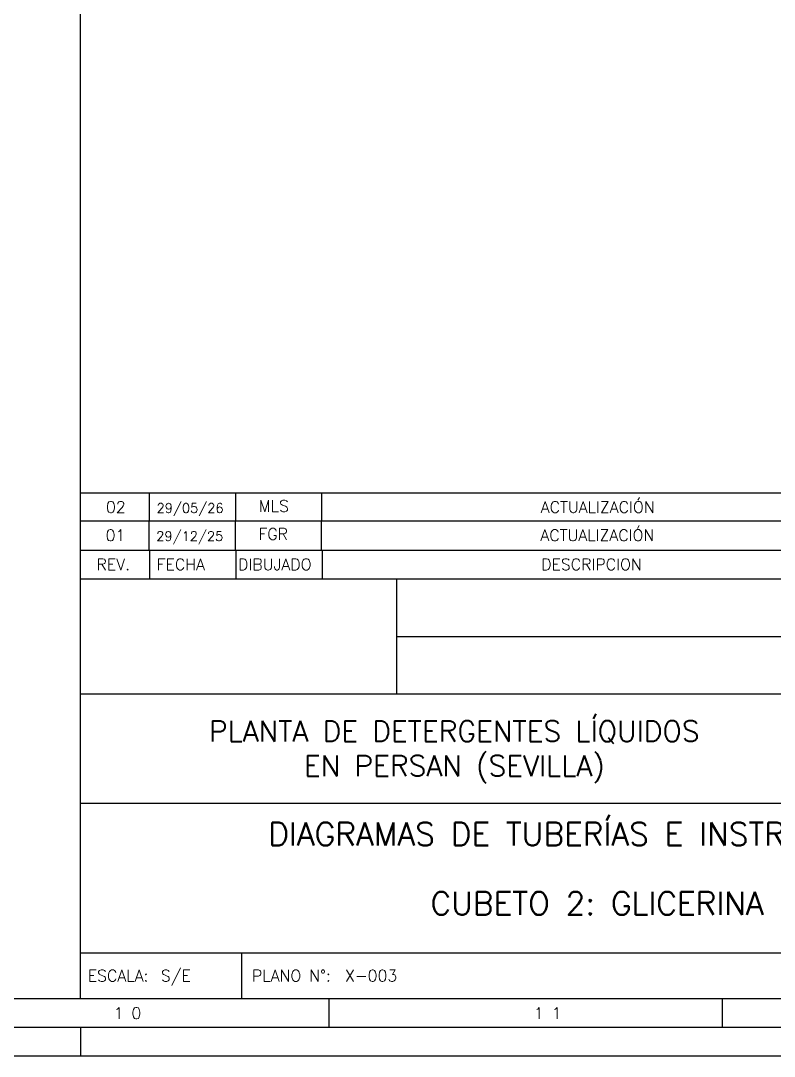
# Model space of a CAD drawing. Header units: millimetres. Extents: x 559 to 3993, y 623 to 920.
# Drawn here: x 1382.4 to 1447.8, y 622.9 to 712.8 of the extents above; entities that cross this region are included whole.
import ezdxf

# ---------------------------------------------------------------- set-up
doc = ezdxf.new("R2010")
doc.units = ezdxf.units.MM
doc.layers.add('CAJETIN', color=1, linetype='Continuous')
doc.layers.add('FORMATO', color=7, linetype='Continuous')
doc.styles.add('PY', font='ROMANS.shx')

# ---------------------------------------------------------------- blocks, each defined once
blk = doc.blocks.new('MARCO-A1')
at = {"layer": 'FORMATO', "color": 5}
for p, q in [((694.17, 10), (694.17, 5)), ((762.58, 10), (762.58, 5))]:
    blk.add_line(p, q, dxfattribs=at)
at = {"layer": 'FORMATO', "color": 1, "linetype": 'Continuous'}
blk.add_line((651, 5), (651, 0), dxfattribs=at)
at = {"layer": 'FORMATO', "color": 1}
blk.add_lwpolyline([(0, 594), (841, 594), (841, 0), (0, 0)], close=True, dxfattribs=at)
at = {"layer": 'FORMATO', "color": 5}
blk.add_lwpolyline([(5, 589), (836, 589), (836, 5), (5, 5)], close=True, dxfattribs=at)
at = {"layer": 'FORMATO', "color": 8, "linetype": 'Continuous'}
blk.add_lwpolyline([(10, 584), (831, 584), (831, 10), (10, 10)], close=True, dxfattribs=at)
at = {"layer": 'FORMATO', "color": 1, "style": 'PY'}
for s, p in [('1 0', (656.77, 6.5)), ('1 1', (729.83, 6.5))]:
    blk.add_text(s, height=2, dxfattribs=at).set_placement(p)

msp = doc.modelspace()

# ---------------------------------------------------------------- linework, layer by layer
at = {"layer": 'CAJETIN', "color": 8, "linetype": 'Continuous'}
for p, q in [((1387.584, 627.884), (1387.584, 914.544)), ((1387.584, 627.884), (1387.584, 670.496)), ((1387.584, 627.884), (1387.584, 670.496)), ((1387.584, 664.341), (1477.477, 664.341)), ((1415.051, 654.352), (1415.051, 664.341)), ((1415.051, 659.346), (1450.01, 659.346)), ((1387.584, 654.352), (1450.01, 654.352)), ((1387.584, 644.864), (1477.477, 644.864)), ((1387.584, 631.879), (1477.477, 631.879)), ((1387.584, 631.879), (1477.477, 631.879)), ((1401.567, 631.879), (1401.567, 627.884)), ((1401.567, 631.879), (1401.567, 627.884))]:
    msp.add_line(p, q, dxfattribs=at)
at = {"layer": 'CAJETIN', "color": 5}
for p, q in [((1387.546, 671.813), (1477.44, 671.813)), ((1393.539, 671.813), (1393.539, 669.316)), ((1401.03, 671.813), (1401.03, 669.316)), ((1408.521, 671.813), (1408.521, 669.316)), ((1387.515, 669.371), (1477.409, 669.371)), ((1393.508, 669.371), (1393.508, 666.874)), ((1400.999, 669.371), (1400.999, 666.874)), ((1408.49, 669.371), (1408.49, 666.874)), ((1387.584, 666.838), (1477.477, 666.838)), ((1393.577, 666.838), (1393.577, 664.341)), ((1401.068, 666.838), (1401.068, 664.341)), ((1408.559, 666.838), (1408.559, 664.341))]:
    msp.add_line(p, q, dxfattribs=at)

# ---------------------------------------------------------------- block references
at = {"xscale": 0.499409123998651, "yscale": 0.499409123998651, "zscale": 0.499409123998651}
msp.add_blockref('MARCO-A1', (1062.468, 622.89), dxfattribs=at)

# ---------------------------------------------------------------- texts
at = {"layer": 'CAJETIN', "color": 1, "style": 'PY'}
for s, height, p in [('02', 0.9988, (1389.796, 670.065)), ('29/05/26', 0.8286, (1394.187, 670.071)), ('MLS', 0.9988, (1403.065, 670.17)), ('ACTUALIZACIÓN', 0.99882, (1427.549, 670.065)), ('ACTUALIZACIÓN', 0.99882, (1427.518, 667.624)), ('01', 0.9988, (1389.765, 667.624)), ('29/12/25', 0.8286, (1394.156, 667.629)), ('FGR', 0.9988, (1403.034, 667.729)), ('REV.', 0.9988, (1388.976, 665.09)), ('FECHA', 0.9988, (1394.197, 665.09)), ('DIBUJADO', 0.9988, (1401.264, 665.09)), ('DESCRIPCION', 0.99882, (1427.586, 665.09)), ('X-003', 0.9988, (1410.551, 629.382))]:
    msp.add_text(s, height=height, dxfattribs=at).set_placement(p)
at = {"layer": 'CAJETIN', "color": 5, "attachment_point": 5, "style": 'PY'}
for s, insert, char_height, width in [('PLANTA DE DETERGENTES LÍQUIDOS\\PEN PERSAN (SEVILLA)', (1420.038, 649.311), 1.79787, 79.06835), ('DIAGRAMAS DE TUBERÍAS E INSTRUMENTOS', (1432.53, 642.182), 1.99764, 88.63238), ('CUBETO 2: GLICERINA', (1432.442, 636.165), 1.99764, 88.63238)]:
    msp.add_mtext(s, dxfattribs=dict(at, insert=insert, char_height=char_height, width=width))
at = {"layer": 'FORMATO', "color": 1, "style": 'PY'}
for s, height, p in [('ESCALA:', 0.9988, (1388.217, 629.382)), ('S/E', 0.9988, (1394.564, 629.382)), ('PLANO N%%D:', 0.99882, (1402.475, 629.382))]:
    msp.add_text(s, height=height, dxfattribs=at).set_placement(p)

doc.saveas('drawing.dxf')
